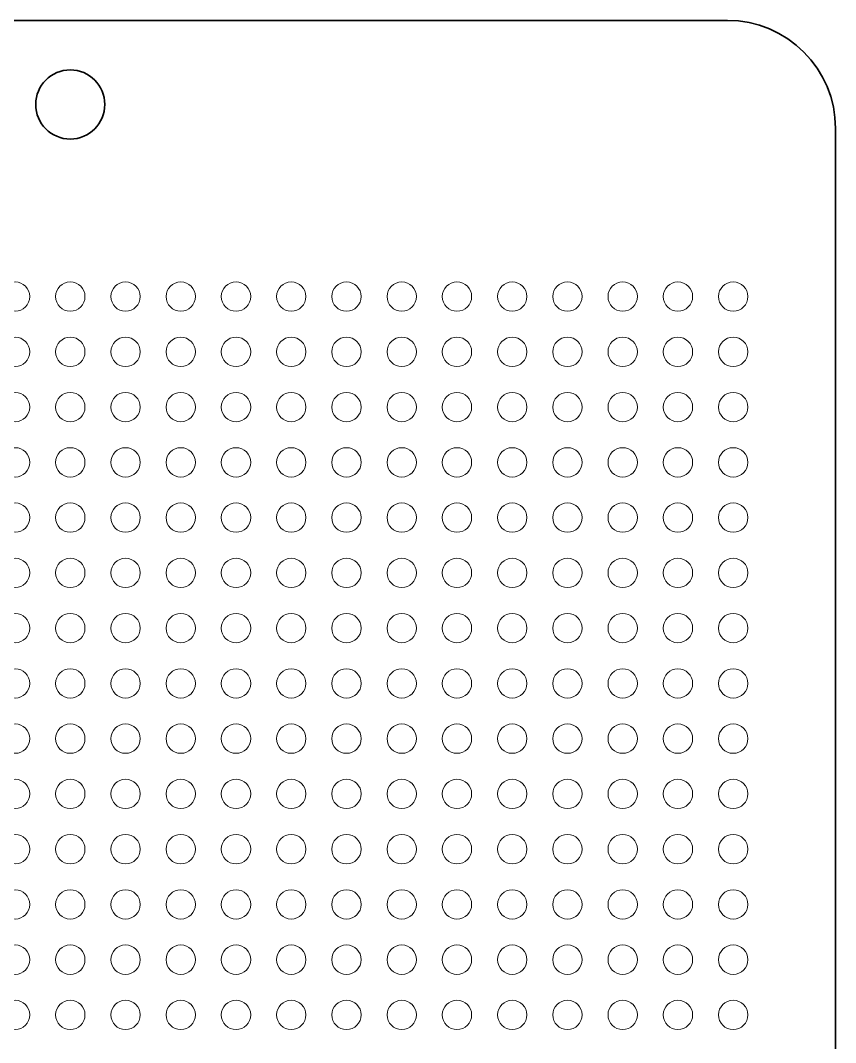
# Model space of a CAD drawing. Header units: inches. Extents: x 29.5 to 89.5, y -105 to -22.8.
# Drawn here: x 57.52 to 89.47, y -62.87 to -22.81 of the extents above; entities that cross this region are included whole.
import ezdxf

# ---------------------------------------------------------------- set-up
doc = ezdxf.new("R2010")
doc.units = ezdxf.units.IN
doc.header["$MEASUREMENT"] = 0
doc.layers.add('Layer 1', color=7, linetype='Continuous')

# ---------------------------------------------------------------- blocks, each defined once
blk = doc.blocks.new('block 3')
at = {"layer": 'Layer 1', "color": 250, "lineweight": 18, "true_color": 0x231f20}
for points in [[(57.883, -33.632), (57.883, -33.949), (57.625, -34.207), (57.308, -34.207), (56.99, -34.207), (56.732, -33.949), (56.732, -33.632), (56.732, -33.314), (56.99, -33.056), (57.308, -33.056), (57.625, -33.056), (57.883, -33.314), (57.883, -33.632)], [(60.049, -33.632), (60.049, -33.949), (59.791, -34.207), (59.473, -34.207), (59.155, -34.207), (58.898, -33.949), (58.898, -33.632), (58.898, -33.314), (59.155, -33.056), (59.473, -33.056), (59.791, -33.056), (60.049, -33.314), (60.049, -33.632)], [(62.214, -33.632), (62.214, -33.949), (61.957, -34.207), (61.639, -34.207), (61.321, -34.207), (61.063, -33.949), (61.063, -33.632), (61.063, -33.314), (61.321, -33.056), (61.639, -33.056), (61.957, -33.056), (62.214, -33.314), (62.214, -33.632)], [(64.38, -33.632), (64.38, -33.949), (64.122, -34.207), (63.804, -34.207), (63.486, -34.207), (63.229, -33.949), (63.229, -33.632), (63.229, -33.314), (63.486, -33.056), (63.804, -33.056), (64.122, -33.056), (64.38, -33.314), (64.38, -33.632)], [(66.545, -33.632), (66.545, -33.949), (66.288, -34.207), (65.97, -34.207), (65.652, -34.207), (65.394, -33.949), (65.394, -33.632), (65.394, -33.314), (65.652, -33.056), (65.97, -33.056), (66.288, -33.056), (66.545, -33.314), (66.545, -33.632)], [(68.711, -33.632), (68.711, -33.949), (68.453, -34.207), (68.135, -34.207), (67.818, -34.207), (67.56, -33.949), (67.56, -33.632), (67.56, -33.314), (67.818, -33.056), (68.135, -33.056), (68.453, -33.056), (68.711, -33.314), (68.711, -33.632)], [(70.876, -33.632), (70.876, -33.949), (70.619, -34.207), (70.301, -34.207), (69.983, -34.207), (69.725, -33.949), (69.725, -33.632), (69.725, -33.314), (69.983, -33.056), (70.301, -33.056), (70.619, -33.056), (70.876, -33.314), (70.876, -33.632)], [(73.042, -33.632), (73.042, -33.949), (72.784, -34.207), (72.466, -34.207), (72.149, -34.207), (71.891, -33.949), (71.891, -33.632), (71.891, -33.314), (72.149, -33.056), (72.466, -33.056), (72.784, -33.056), (73.042, -33.314), (73.042, -33.632)], [(75.207, -33.632), (75.207, -33.949), (74.95, -34.207), (74.632, -34.207), (74.314, -34.207), (74.057, -33.949), (74.057, -33.632), (74.057, -33.314), (74.314, -33.056), (74.632, -33.056), (74.95, -33.056), (75.207, -33.314), (75.207, -33.632)], [(77.373, -33.632), (77.373, -33.949), (77.115, -34.207), (76.798, -34.207), (76.48, -34.207), (76.222, -33.949), (76.222, -33.632), (76.222, -33.314), (76.48, -33.056), (76.798, -33.056), (77.115, -33.056), (77.373, -33.314), (77.373, -33.632)], [(79.539, -33.632), (79.539, -33.949), (79.281, -34.207), (78.963, -34.207), (78.645, -34.207), (78.388, -33.949), (78.388, -33.632), (78.388, -33.314), (78.645, -33.056), (78.963, -33.056), (79.281, -33.056), (79.539, -33.314), (79.539, -33.632)], [(81.704, -33.632), (81.704, -33.949), (81.446, -34.207), (81.129, -34.207), (80.811, -34.207), (80.553, -33.949), (80.553, -33.632), (80.553, -33.314), (80.811, -33.056), (81.129, -33.056), (81.446, -33.056), (81.704, -33.314), (81.704, -33.632)], [(83.87, -33.632), (83.87, -33.949), (83.612, -34.207), (83.294, -34.207), (82.976, -34.207), (82.719, -33.949), (82.719, -33.632), (82.719, -33.314), (82.976, -33.056), (83.294, -33.056), (83.612, -33.056), (83.87, -33.314), (83.87, -33.632)], [(86.035, -33.632), (86.035, -33.949), (85.778, -34.207), (85.46, -34.207), (85.142, -34.207), (84.884, -33.949), (84.884, -33.632), (84.884, -33.314), (85.142, -33.056), (85.46, -33.056), (85.778, -33.056), (86.035, -33.314), (86.035, -33.632)]]:
    blk.add_open_spline(points, degree=3, knots=[0, 0, 0, 0, 1, 1, 1, 2, 2, 2, 3, 3, 3, 4, 4, 4, 4], dxfattribs=at)
blk = doc.blocks.new('block 4')
at = {"layer": 'Layer 1', "color": 250, "lineweight": 18, "true_color": 0x231f20}
for points in [[(57.883, -35.797), (57.883, -36.115), (57.625, -36.373), (57.308, -36.373), (56.99, -36.373), (56.732, -36.115), (56.732, -35.797), (56.732, -35.479), (56.99, -35.222), (57.308, -35.222), (57.625, -35.222), (57.883, -35.479), (57.883, -35.797)], [(60.049, -35.797), (60.049, -36.115), (59.791, -36.373), (59.473, -36.373), (59.155, -36.373), (58.898, -36.115), (58.898, -35.797), (58.898, -35.479), (59.155, -35.222), (59.473, -35.222), (59.791, -35.222), (60.049, -35.479), (60.049, -35.797)], [(62.214, -35.797), (62.214, -36.115), (61.957, -36.373), (61.639, -36.373), (61.321, -36.373), (61.063, -36.115), (61.063, -35.797), (61.063, -35.479), (61.321, -35.222), (61.639, -35.222), (61.957, -35.222), (62.214, -35.479), (62.214, -35.797)], [(64.38, -35.797), (64.38, -36.115), (64.122, -36.373), (63.804, -36.373), (63.486, -36.373), (63.229, -36.115), (63.229, -35.797), (63.229, -35.479), (63.486, -35.222), (63.804, -35.222), (64.122, -35.222), (64.38, -35.479), (64.38, -35.797)], [(66.545, -35.797), (66.545, -36.115), (66.288, -36.373), (65.97, -36.373), (65.652, -36.373), (65.394, -36.115), (65.394, -35.797), (65.394, -35.479), (65.652, -35.222), (65.97, -35.222), (66.288, -35.222), (66.545, -35.479), (66.545, -35.797)], [(68.711, -35.797), (68.711, -36.115), (68.453, -36.373), (68.135, -36.373), (67.818, -36.373), (67.56, -36.115), (67.56, -35.797), (67.56, -35.479), (67.818, -35.222), (68.135, -35.222), (68.453, -35.222), (68.711, -35.479), (68.711, -35.797)], [(70.876, -35.797), (70.876, -36.115), (70.619, -36.373), (70.301, -36.373), (69.983, -36.373), (69.725, -36.115), (69.725, -35.797), (69.725, -35.479), (69.983, -35.222), (70.301, -35.222), (70.619, -35.222), (70.876, -35.479), (70.876, -35.797)], [(73.042, -35.797), (73.042, -36.115), (72.784, -36.373), (72.466, -36.373), (72.149, -36.373), (71.891, -36.115), (71.891, -35.797), (71.891, -35.479), (72.149, -35.222), (72.466, -35.222), (72.784, -35.222), (73.042, -35.479), (73.042, -35.797)], [(75.207, -35.797), (75.207, -36.115), (74.95, -36.373), (74.632, -36.373), (74.314, -36.373), (74.057, -36.115), (74.057, -35.797), (74.057, -35.479), (74.314, -35.222), (74.632, -35.222), (74.95, -35.222), (75.207, -35.479), (75.207, -35.797)], [(77.373, -35.797), (77.373, -36.115), (77.115, -36.373), (76.798, -36.373), (76.48, -36.373), (76.222, -36.115), (76.222, -35.797), (76.222, -35.479), (76.48, -35.222), (76.798, -35.222), (77.115, -35.222), (77.373, -35.479), (77.373, -35.797)], [(79.539, -35.797), (79.539, -36.115), (79.281, -36.373), (78.963, -36.373), (78.645, -36.373), (78.388, -36.115), (78.388, -35.797), (78.388, -35.479), (78.645, -35.222), (78.963, -35.222), (79.281, -35.222), (79.539, -35.479), (79.539, -35.797)], [(81.704, -35.797), (81.704, -36.115), (81.446, -36.373), (81.129, -36.373), (80.811, -36.373), (80.553, -36.115), (80.553, -35.797), (80.553, -35.479), (80.811, -35.222), (81.129, -35.222), (81.446, -35.222), (81.704, -35.479), (81.704, -35.797)], [(83.87, -35.797), (83.87, -36.115), (83.612, -36.373), (83.294, -36.373), (82.976, -36.373), (82.719, -36.115), (82.719, -35.797), (82.719, -35.479), (82.976, -35.222), (83.294, -35.222), (83.612, -35.222), (83.87, -35.479), (83.87, -35.797)], [(86.035, -35.797), (86.035, -36.115), (85.778, -36.373), (85.46, -36.373), (85.142, -36.373), (84.884, -36.115), (84.884, -35.797), (84.884, -35.479), (85.142, -35.222), (85.46, -35.222), (85.778, -35.222), (86.035, -35.479), (86.035, -35.797)]]:
    blk.add_open_spline(points, degree=3, knots=[0, 0, 0, 0, 1, 1, 1, 2, 2, 2, 3, 3, 3, 4, 4, 4, 4], dxfattribs=at)
blk = doc.blocks.new('block 5')
at = {"layer": 'Layer 1', "color": 250, "lineweight": 18, "true_color": 0x231f20}
for points in [[(57.883, -37.963), (57.883, -38.28), (57.625, -38.538), (57.308, -38.538), (56.99, -38.538), (56.732, -38.28), (56.732, -37.963), (56.732, -37.645), (56.99, -37.387), (57.308, -37.387), (57.625, -37.387), (57.883, -37.645), (57.883, -37.963)], [(60.049, -37.963), (60.049, -38.28), (59.791, -38.538), (59.473, -38.538), (59.155, -38.538), (58.898, -38.28), (58.898, -37.963), (58.898, -37.645), (59.155, -37.387), (59.473, -37.387), (59.791, -37.387), (60.049, -37.645), (60.049, -37.963)], [(62.214, -37.963), (62.214, -38.28), (61.957, -38.538), (61.639, -38.538), (61.321, -38.538), (61.063, -38.28), (61.063, -37.963), (61.063, -37.645), (61.321, -37.387), (61.639, -37.387), (61.957, -37.387), (62.214, -37.645), (62.214, -37.963)], [(64.38, -37.963), (64.38, -38.28), (64.122, -38.538), (63.804, -38.538), (63.486, -38.538), (63.229, -38.28), (63.229, -37.963), (63.229, -37.645), (63.486, -37.387), (63.804, -37.387), (64.122, -37.387), (64.38, -37.645), (64.38, -37.963)], [(66.545, -37.963), (66.545, -38.28), (66.288, -38.538), (65.97, -38.538), (65.652, -38.538), (65.394, -38.28), (65.394, -37.963), (65.394, -37.645), (65.652, -37.387), (65.97, -37.387), (66.288, -37.387), (66.545, -37.645), (66.545, -37.963)], [(68.711, -37.963), (68.711, -38.28), (68.453, -38.538), (68.135, -38.538), (67.818, -38.538), (67.56, -38.28), (67.56, -37.963), (67.56, -37.645), (67.818, -37.387), (68.135, -37.387), (68.453, -37.387), (68.711, -37.645), (68.711, -37.963)], [(70.876, -37.963), (70.876, -38.28), (70.619, -38.538), (70.301, -38.538), (69.983, -38.538), (69.725, -38.28), (69.725, -37.963), (69.725, -37.645), (69.983, -37.387), (70.301, -37.387), (70.619, -37.387), (70.876, -37.645), (70.876, -37.963)], [(73.042, -37.963), (73.042, -38.28), (72.784, -38.538), (72.466, -38.538), (72.149, -38.538), (71.891, -38.28), (71.891, -37.963), (71.891, -37.645), (72.149, -37.387), (72.466, -37.387), (72.784, -37.387), (73.042, -37.645), (73.042, -37.963)], [(75.207, -37.963), (75.207, -38.28), (74.95, -38.538), (74.632, -38.538), (74.314, -38.538), (74.057, -38.28), (74.057, -37.963), (74.057, -37.645), (74.314, -37.387), (74.632, -37.387), (74.95, -37.387), (75.207, -37.645), (75.207, -37.963)], [(77.373, -37.963), (77.373, -38.28), (77.115, -38.538), (76.798, -38.538), (76.48, -38.538), (76.222, -38.28), (76.222, -37.963), (76.222, -37.645), (76.48, -37.387), (76.798, -37.387), (77.115, -37.387), (77.373, -37.645), (77.373, -37.963)], [(79.539, -37.963), (79.539, -38.28), (79.281, -38.538), (78.963, -38.538), (78.645, -38.538), (78.388, -38.28), (78.388, -37.963), (78.388, -37.645), (78.645, -37.387), (78.963, -37.387), (79.281, -37.387), (79.539, -37.645), (79.539, -37.963)], [(81.704, -37.963), (81.704, -38.28), (81.446, -38.538), (81.129, -38.538), (80.811, -38.538), (80.553, -38.28), (80.553, -37.963), (80.553, -37.645), (80.811, -37.387), (81.129, -37.387), (81.446, -37.387), (81.704, -37.645), (81.704, -37.963)], [(83.87, -37.963), (83.87, -38.28), (83.612, -38.538), (83.294, -38.538), (82.976, -38.538), (82.719, -38.28), (82.719, -37.963), (82.719, -37.645), (82.976, -37.387), (83.294, -37.387), (83.612, -37.387), (83.87, -37.645), (83.87, -37.963)], [(86.035, -37.963), (86.035, -38.28), (85.778, -38.538), (85.46, -38.538), (85.142, -38.538), (84.884, -38.28), (84.884, -37.963), (84.884, -37.645), (85.142, -37.387), (85.46, -37.387), (85.778, -37.387), (86.035, -37.645), (86.035, -37.963)]]:
    blk.add_open_spline(points, degree=3, knots=[0, 0, 0, 0, 1, 1, 1, 2, 2, 2, 3, 3, 3, 4, 4, 4, 4], dxfattribs=at)
blk = doc.blocks.new('block 6')
at = {"layer": 'Layer 1', "color": 250, "lineweight": 18, "true_color": 0x231f20}
for points in [[(57.883, -40.128), (57.883, -40.446), (57.625, -40.704), (57.308, -40.704), (56.99, -40.704), (56.732, -40.446), (56.732, -40.128), (56.732, -39.81), (56.99, -39.553), (57.308, -39.553), (57.625, -39.553), (57.883, -39.81), (57.883, -40.128)], [(60.049, -40.128), (60.049, -40.446), (59.791, -40.704), (59.473, -40.704), (59.155, -40.704), (58.898, -40.446), (58.898, -40.128), (58.898, -39.81), (59.155, -39.553), (59.473, -39.553), (59.791, -39.553), (60.049, -39.81), (60.049, -40.128)], [(62.214, -40.128), (62.214, -40.446), (61.957, -40.704), (61.639, -40.704), (61.321, -40.704), (61.063, -40.446), (61.063, -40.128), (61.063, -39.81), (61.321, -39.553), (61.639, -39.553), (61.957, -39.553), (62.214, -39.81), (62.214, -40.128)], [(64.38, -40.128), (64.38, -40.446), (64.122, -40.704), (63.804, -40.704), (63.486, -40.704), (63.229, -40.446), (63.229, -40.128), (63.229, -39.81), (63.486, -39.553), (63.804, -39.553), (64.122, -39.553), (64.38, -39.81), (64.38, -40.128)], [(66.545, -40.128), (66.545, -40.446), (66.288, -40.704), (65.97, -40.704), (65.652, -40.704), (65.394, -40.446), (65.394, -40.128), (65.394, -39.81), (65.652, -39.553), (65.97, -39.553), (66.288, -39.553), (66.545, -39.81), (66.545, -40.128)], [(68.711, -40.128), (68.711, -40.446), (68.453, -40.704), (68.135, -40.704), (67.818, -40.704), (67.56, -40.446), (67.56, -40.128), (67.56, -39.81), (67.818, -39.553), (68.135, -39.553), (68.453, -39.553), (68.711, -39.81), (68.711, -40.128)], [(70.876, -40.128), (70.876, -40.446), (70.619, -40.704), (70.301, -40.704), (69.983, -40.704), (69.725, -40.446), (69.725, -40.128), (69.725, -39.81), (69.983, -39.553), (70.301, -39.553), (70.619, -39.553), (70.876, -39.81), (70.876, -40.128)], [(73.042, -40.128), (73.042, -40.446), (72.784, -40.704), (72.466, -40.704), (72.149, -40.704), (71.891, -40.446), (71.891, -40.128), (71.891, -39.81), (72.149, -39.553), (72.466, -39.553), (72.784, -39.553), (73.042, -39.81), (73.042, -40.128)], [(75.207, -40.128), (75.207, -40.446), (74.95, -40.704), (74.632, -40.704), (74.314, -40.704), (74.057, -40.446), (74.057, -40.128), (74.057, -39.81), (74.314, -39.553), (74.632, -39.553), (74.95, -39.553), (75.207, -39.81), (75.207, -40.128)], [(77.373, -40.128), (77.373, -40.446), (77.115, -40.704), (76.798, -40.704), (76.48, -40.704), (76.222, -40.446), (76.222, -40.128), (76.222, -39.81), (76.48, -39.553), (76.798, -39.553), (77.115, -39.553), (77.373, -39.81), (77.373, -40.128)], [(79.539, -40.128), (79.539, -40.446), (79.281, -40.704), (78.963, -40.704), (78.645, -40.704), (78.388, -40.446), (78.388, -40.128), (78.388, -39.81), (78.645, -39.553), (78.963, -39.553), (79.281, -39.553), (79.539, -39.81), (79.539, -40.128)], [(81.704, -40.128), (81.704, -40.446), (81.446, -40.704), (81.129, -40.704), (80.811, -40.704), (80.553, -40.446), (80.553, -40.128), (80.553, -39.81), (80.811, -39.553), (81.129, -39.553), (81.446, -39.553), (81.704, -39.81), (81.704, -40.128)], [(83.87, -40.128), (83.87, -40.446), (83.612, -40.704), (83.294, -40.704), (82.976, -40.704), (82.719, -40.446), (82.719, -40.128), (82.719, -39.81), (82.976, -39.553), (83.294, -39.553), (83.612, -39.553), (83.87, -39.81), (83.87, -40.128)], [(86.035, -40.128), (86.035, -40.446), (85.778, -40.704), (85.46, -40.704), (85.142, -40.704), (84.884, -40.446), (84.884, -40.128), (84.884, -39.81), (85.142, -39.553), (85.46, -39.553), (85.778, -39.553), (86.035, -39.81), (86.035, -40.128)]]:
    blk.add_open_spline(points, degree=3, knots=[0, 0, 0, 0, 1, 1, 1, 2, 2, 2, 3, 3, 3, 4, 4, 4, 4], dxfattribs=at)
blk = doc.blocks.new('block 7')
at = {"layer": 'Layer 1', "color": 250, "lineweight": 18, "true_color": 0x231f20}
for points in [[(57.883, -44.459), (57.883, -44.777), (57.625, -45.035), (57.308, -45.035), (56.99, -45.035), (56.732, -44.777), (56.732, -44.459), (56.732, -44.141), (56.99, -43.884), (57.308, -43.884), (57.625, -43.884), (57.883, -44.141), (57.883, -44.459)], [(60.049, -44.459), (60.049, -44.777), (59.791, -45.035), (59.473, -45.035), (59.155, -45.035), (58.898, -44.777), (58.898, -44.459), (58.898, -44.141), (59.155, -43.884), (59.473, -43.884), (59.791, -43.884), (60.049, -44.141), (60.049, -44.459)], [(62.214, -44.459), (62.214, -44.777), (61.957, -45.035), (61.639, -45.035), (61.321, -45.035), (61.063, -44.777), (61.063, -44.459), (61.063, -44.141), (61.321, -43.884), (61.639, -43.884), (61.957, -43.884), (62.214, -44.141), (62.214, -44.459)], [(64.38, -44.459), (64.38, -44.777), (64.122, -45.035), (63.804, -45.035), (63.486, -45.035), (63.229, -44.777), (63.229, -44.459), (63.229, -44.141), (63.486, -43.884), (63.804, -43.884), (64.122, -43.884), (64.38, -44.141), (64.38, -44.459)], [(66.545, -44.459), (66.545, -44.777), (66.288, -45.035), (65.97, -45.035), (65.652, -45.035), (65.394, -44.777), (65.394, -44.459), (65.394, -44.141), (65.652, -43.884), (65.97, -43.884), (66.288, -43.884), (66.545, -44.141), (66.545, -44.459)], [(68.711, -44.459), (68.711, -44.777), (68.453, -45.035), (68.135, -45.035), (67.818, -45.035), (67.56, -44.777), (67.56, -44.459), (67.56, -44.141), (67.818, -43.884), (68.135, -43.884), (68.453, -43.884), (68.711, -44.141), (68.711, -44.459)], [(70.876, -44.459), (70.876, -44.777), (70.619, -45.035), (70.301, -45.035), (69.983, -45.035), (69.725, -44.777), (69.725, -44.459), (69.725, -44.141), (69.983, -43.884), (70.301, -43.884), (70.619, -43.884), (70.876, -44.141), (70.876, -44.459)], [(73.042, -44.459), (73.042, -44.777), (72.784, -45.035), (72.466, -45.035), (72.149, -45.035), (71.891, -44.777), (71.891, -44.459), (71.891, -44.141), (72.149, -43.884), (72.466, -43.884), (72.784, -43.884), (73.042, -44.141), (73.042, -44.459)], [(75.207, -44.459), (75.207, -44.777), (74.95, -45.035), (74.632, -45.035), (74.314, -45.035), (74.057, -44.777), (74.057, -44.459), (74.057, -44.141), (74.314, -43.884), (74.632, -43.884), (74.95, -43.884), (75.207, -44.141), (75.207, -44.459)], [(77.373, -44.459), (77.373, -44.777), (77.115, -45.035), (76.798, -45.035), (76.48, -45.035), (76.222, -44.777), (76.222, -44.459), (76.222, -44.141), (76.48, -43.884), (76.798, -43.884), (77.115, -43.884), (77.373, -44.141), (77.373, -44.459)], [(79.539, -44.459), (79.539, -44.777), (79.281, -45.035), (78.963, -45.035), (78.645, -45.035), (78.388, -44.777), (78.388, -44.459), (78.388, -44.141), (78.645, -43.884), (78.963, -43.884), (79.281, -43.884), (79.539, -44.141), (79.539, -44.459)], [(81.704, -44.459), (81.704, -44.777), (81.446, -45.035), (81.129, -45.035), (80.811, -45.035), (80.553, -44.777), (80.553, -44.459), (80.553, -44.141), (80.811, -43.884), (81.129, -43.884), (81.446, -43.884), (81.704, -44.141), (81.704, -44.459)], [(83.87, -44.459), (83.87, -44.777), (83.612, -45.035), (83.294, -45.035), (82.976, -45.035), (82.719, -44.777), (82.719, -44.459), (82.719, -44.141), (82.976, -43.884), (83.294, -43.884), (83.612, -43.884), (83.87, -44.141), (83.87, -44.459)], [(86.035, -44.459), (86.035, -44.777), (85.778, -45.035), (85.46, -45.035), (85.142, -45.035), (84.884, -44.777), (84.884, -44.459), (84.884, -44.141), (85.142, -43.884), (85.46, -43.884), (85.778, -43.884), (86.035, -44.141), (86.035, -44.459)]]:
    blk.add_open_spline(points, degree=3, knots=[0, 0, 0, 0, 1, 1, 1, 2, 2, 2, 3, 3, 3, 4, 4, 4, 4], dxfattribs=at)
blk = doc.blocks.new('block 8')
at = {"layer": 'Layer 1', "color": 250, "lineweight": 18, "true_color": 0x231f20}
for points in [[(57.883, -46.625), (57.883, -46.943), (57.625, -47.2), (57.308, -47.2), (56.99, -47.2), (56.732, -46.943), (56.732, -46.625), (56.732, -46.307), (56.99, -46.049), (57.308, -46.049), (57.625, -46.049), (57.883, -46.307), (57.883, -46.625)], [(60.049, -46.625), (60.049, -46.943), (59.791, -47.2), (59.473, -47.2), (59.155, -47.2), (58.898, -46.943), (58.898, -46.625), (58.898, -46.307), (59.155, -46.049), (59.473, -46.049), (59.791, -46.049), (60.049, -46.307), (60.049, -46.625)], [(62.214, -46.625), (62.214, -46.943), (61.957, -47.2), (61.639, -47.2), (61.321, -47.2), (61.063, -46.943), (61.063, -46.625), (61.063, -46.307), (61.321, -46.049), (61.639, -46.049), (61.957, -46.049), (62.214, -46.307), (62.214, -46.625)], [(64.38, -46.625), (64.38, -46.943), (64.122, -47.2), (63.804, -47.2), (63.486, -47.2), (63.229, -46.943), (63.229, -46.625), (63.229, -46.307), (63.486, -46.049), (63.804, -46.049), (64.122, -46.049), (64.38, -46.307), (64.38, -46.625)], [(66.545, -46.625), (66.545, -46.943), (66.288, -47.2), (65.97, -47.2), (65.652, -47.2), (65.394, -46.943), (65.394, -46.625), (65.394, -46.307), (65.652, -46.049), (65.97, -46.049), (66.288, -46.049), (66.545, -46.307), (66.545, -46.625)], [(68.711, -46.625), (68.711, -46.943), (68.453, -47.2), (68.135, -47.2), (67.818, -47.2), (67.56, -46.943), (67.56, -46.625), (67.56, -46.307), (67.818, -46.049), (68.135, -46.049), (68.453, -46.049), (68.711, -46.307), (68.711, -46.625)], [(70.876, -46.625), (70.876, -46.943), (70.619, -47.2), (70.301, -47.2), (69.983, -47.2), (69.725, -46.943), (69.725, -46.625), (69.725, -46.307), (69.983, -46.049), (70.301, -46.049), (70.619, -46.049), (70.876, -46.307), (70.876, -46.625)], [(73.042, -46.625), (73.042, -46.943), (72.784, -47.2), (72.466, -47.2), (72.149, -47.2), (71.891, -46.943), (71.891, -46.625), (71.891, -46.307), (72.149, -46.049), (72.466, -46.049), (72.784, -46.049), (73.042, -46.307), (73.042, -46.625)], [(75.207, -46.625), (75.207, -46.943), (74.95, -47.2), (74.632, -47.2), (74.314, -47.2), (74.057, -46.943), (74.057, -46.625), (74.057, -46.307), (74.314, -46.049), (74.632, -46.049), (74.95, -46.049), (75.207, -46.307), (75.207, -46.625)], [(77.373, -46.625), (77.373, -46.943), (77.115, -47.2), (76.798, -47.2), (76.48, -47.2), (76.222, -46.943), (76.222, -46.625), (76.222, -46.307), (76.48, -46.049), (76.798, -46.049), (77.115, -46.049), (77.373, -46.307), (77.373, -46.625)], [(79.539, -46.625), (79.539, -46.943), (79.281, -47.2), (78.963, -47.2), (78.645, -47.2), (78.388, -46.943), (78.388, -46.625), (78.388, -46.307), (78.645, -46.049), (78.963, -46.049), (79.281, -46.049), (79.539, -46.307), (79.539, -46.625)], [(81.704, -46.625), (81.704, -46.943), (81.446, -47.2), (81.129, -47.2), (80.811, -47.2), (80.553, -46.943), (80.553, -46.625), (80.553, -46.307), (80.811, -46.049), (81.129, -46.049), (81.446, -46.049), (81.704, -46.307), (81.704, -46.625)], [(83.87, -46.625), (83.87, -46.943), (83.612, -47.2), (83.294, -47.2), (82.976, -47.2), (82.719, -46.943), (82.719, -46.625), (82.719, -46.307), (82.976, -46.049), (83.294, -46.049), (83.612, -46.049), (83.87, -46.307), (83.87, -46.625)], [(86.035, -46.625), (86.035, -46.943), (85.778, -47.2), (85.46, -47.2), (85.142, -47.2), (84.884, -46.943), (84.884, -46.625), (84.884, -46.307), (85.142, -46.049), (85.46, -46.049), (85.778, -46.049), (86.035, -46.307), (86.035, -46.625)]]:
    blk.add_open_spline(points, degree=3, knots=[0, 0, 0, 0, 1, 1, 1, 2, 2, 2, 3, 3, 3, 4, 4, 4, 4], dxfattribs=at)
blk = doc.blocks.new('block 9')
at = {"layer": 'Layer 1', "color": 250, "lineweight": 18, "true_color": 0x231f20}
for points in [[(57.883, -48.79), (57.883, -49.108), (57.625, -49.366), (57.308, -49.366), (56.99, -49.366), (56.732, -49.108), (56.732, -48.79), (56.732, -48.473), (56.99, -48.215), (57.308, -48.215), (57.625, -48.215), (57.883, -48.473), (57.883, -48.79)], [(60.049, -48.79), (60.049, -49.108), (59.791, -49.366), (59.473, -49.366), (59.155, -49.366), (58.898, -49.108), (58.898, -48.79), (58.898, -48.473), (59.155, -48.215), (59.473, -48.215), (59.791, -48.215), (60.049, -48.473), (60.049, -48.79)], [(62.214, -48.79), (62.214, -49.108), (61.957, -49.366), (61.639, -49.366), (61.321, -49.366), (61.063, -49.108), (61.063, -48.79), (61.063, -48.473), (61.321, -48.215), (61.639, -48.215), (61.957, -48.215), (62.214, -48.473), (62.214, -48.79)], [(64.38, -48.79), (64.38, -49.108), (64.122, -49.366), (63.804, -49.366), (63.486, -49.366), (63.229, -49.108), (63.229, -48.79), (63.229, -48.473), (63.486, -48.215), (63.804, -48.215), (64.122, -48.215), (64.38, -48.473), (64.38, -48.79)], [(66.545, -48.79), (66.545, -49.108), (66.288, -49.366), (65.97, -49.366), (65.652, -49.366), (65.394, -49.108), (65.394, -48.79), (65.394, -48.473), (65.652, -48.215), (65.97, -48.215), (66.288, -48.215), (66.545, -48.473), (66.545, -48.79)], [(68.711, -48.79), (68.711, -49.108), (68.453, -49.366), (68.135, -49.366), (67.818, -49.366), (67.56, -49.108), (67.56, -48.79), (67.56, -48.473), (67.818, -48.215), (68.135, -48.215), (68.453, -48.215), (68.711, -48.473), (68.711, -48.79)], [(70.876, -48.79), (70.876, -49.108), (70.619, -49.366), (70.301, -49.366), (69.983, -49.366), (69.725, -49.108), (69.725, -48.79), (69.725, -48.473), (69.983, -48.215), (70.301, -48.215), (70.619, -48.215), (70.876, -48.473), (70.876, -48.79)], [(73.042, -48.79), (73.042, -49.108), (72.784, -49.366), (72.466, -49.366), (72.149, -49.366), (71.891, -49.108), (71.891, -48.79), (71.891, -48.473), (72.149, -48.215), (72.466, -48.215), (72.784, -48.215), (73.042, -48.473), (73.042, -48.79)], [(75.207, -48.79), (75.207, -49.108), (74.95, -49.366), (74.632, -49.366), (74.314, -49.366), (74.057, -49.108), (74.057, -48.79), (74.057, -48.473), (74.314, -48.215), (74.632, -48.215), (74.95, -48.215), (75.207, -48.473), (75.207, -48.79)], [(77.373, -48.79), (77.373, -49.108), (77.115, -49.366), (76.798, -49.366), (76.48, -49.366), (76.222, -49.108), (76.222, -48.79), (76.222, -48.473), (76.48, -48.215), (76.798, -48.215), (77.115, -48.215), (77.373, -48.473), (77.373, -48.79)], [(79.539, -48.79), (79.539, -49.108), (79.281, -49.366), (78.963, -49.366), (78.645, -49.366), (78.388, -49.108), (78.388, -48.79), (78.388, -48.473), (78.645, -48.215), (78.963, -48.215), (79.281, -48.215), (79.539, -48.473), (79.539, -48.79)], [(81.704, -48.79), (81.704, -49.108), (81.446, -49.366), (81.129, -49.366), (80.811, -49.366), (80.553, -49.108), (80.553, -48.79), (80.553, -48.473), (80.811, -48.215), (81.129, -48.215), (81.446, -48.215), (81.704, -48.473), (81.704, -48.79)], [(83.87, -48.79), (83.87, -49.108), (83.612, -49.366), (83.294, -49.366), (82.976, -49.366), (82.719, -49.108), (82.719, -48.79), (82.719, -48.473), (82.976, -48.215), (83.294, -48.215), (83.612, -48.215), (83.87, -48.473), (83.87, -48.79)], [(86.035, -48.79), (86.035, -49.108), (85.778, -49.366), (85.46, -49.366), (85.142, -49.366), (84.884, -49.108), (84.884, -48.79), (84.884, -48.473), (85.142, -48.215), (85.46, -48.215), (85.778, -48.215), (86.035, -48.473), (86.035, -48.79)]]:
    blk.add_open_spline(points, degree=3, knots=[0, 0, 0, 0, 1, 1, 1, 2, 2, 2, 3, 3, 3, 4, 4, 4, 4], dxfattribs=at)
blk = doc.blocks.new('block 10')
at = {"layer": 'Layer 1', "color": 250, "lineweight": 18, "true_color": 0x231f20}
for points in [[(57.883, -50.956), (57.883, -51.274), (57.625, -51.531), (57.308, -51.531), (56.99, -51.531), (56.732, -51.274), (56.732, -50.956), (56.732, -50.638), (56.99, -50.38), (57.308, -50.38), (57.625, -50.38), (57.883, -50.638), (57.883, -50.956)], [(60.049, -50.956), (60.049, -51.274), (59.791, -51.531), (59.473, -51.531), (59.155, -51.531), (58.898, -51.274), (58.898, -50.956), (58.898, -50.638), (59.155, -50.38), (59.473, -50.38), (59.791, -50.38), (60.049, -50.638), (60.049, -50.956)], [(62.214, -50.956), (62.214, -51.274), (61.957, -51.531), (61.639, -51.531), (61.321, -51.531), (61.063, -51.274), (61.063, -50.956), (61.063, -50.638), (61.321, -50.38), (61.639, -50.38), (61.957, -50.38), (62.214, -50.638), (62.214, -50.956)], [(64.38, -50.956), (64.38, -51.274), (64.122, -51.531), (63.804, -51.531), (63.486, -51.531), (63.229, -51.274), (63.229, -50.956), (63.229, -50.638), (63.486, -50.38), (63.804, -50.38), (64.122, -50.38), (64.38, -50.638), (64.38, -50.956)], [(66.545, -50.956), (66.545, -51.274), (66.288, -51.531), (65.97, -51.531), (65.652, -51.531), (65.394, -51.274), (65.394, -50.956), (65.394, -50.638), (65.652, -50.38), (65.97, -50.38), (66.288, -50.38), (66.545, -50.638), (66.545, -50.956)], [(68.711, -50.956), (68.711, -51.274), (68.453, -51.531), (68.135, -51.531), (67.818, -51.531), (67.56, -51.274), (67.56, -50.956), (67.56, -50.638), (67.818, -50.38), (68.135, -50.38), (68.453, -50.38), (68.711, -50.638), (68.711, -50.956)], [(70.876, -50.956), (70.876, -51.274), (70.619, -51.531), (70.301, -51.531), (69.983, -51.531), (69.725, -51.274), (69.725, -50.956), (69.725, -50.638), (69.983, -50.38), (70.301, -50.38), (70.619, -50.38), (70.876, -50.638), (70.876, -50.956)], [(73.042, -50.956), (73.042, -51.274), (72.784, -51.531), (72.466, -51.531), (72.149, -51.531), (71.891, -51.274), (71.891, -50.956), (71.891, -50.638), (72.149, -50.38), (72.466, -50.38), (72.784, -50.38), (73.042, -50.638), (73.042, -50.956)], [(75.207, -50.956), (75.207, -51.274), (74.95, -51.531), (74.632, -51.531), (74.314, -51.531), (74.057, -51.274), (74.057, -50.956), (74.057, -50.638), (74.314, -50.38), (74.632, -50.38), (74.95, -50.38), (75.207, -50.638), (75.207, -50.956)], [(77.373, -50.956), (77.373, -51.274), (77.115, -51.531), (76.798, -51.531), (76.48, -51.531), (76.222, -51.274), (76.222, -50.956), (76.222, -50.638), (76.48, -50.38), (76.798, -50.38), (77.115, -50.38), (77.373, -50.638), (77.373, -50.956)], [(79.539, -50.956), (79.539, -51.274), (79.281, -51.531), (78.963, -51.531), (78.645, -51.531), (78.388, -51.274), (78.388, -50.956), (78.388, -50.638), (78.645, -50.38), (78.963, -50.38), (79.281, -50.38), (79.539, -50.638), (79.539, -50.956)], [(81.704, -50.956), (81.704, -51.274), (81.446, -51.531), (81.129, -51.531), (80.811, -51.531), (80.553, -51.274), (80.553, -50.956), (80.553, -50.638), (80.811, -50.38), (81.129, -50.38), (81.446, -50.38), (81.704, -50.638), (81.704, -50.956)], [(83.87, -50.956), (83.87, -51.274), (83.612, -51.531), (83.294, -51.531), (82.976, -51.531), (82.719, -51.274), (82.719, -50.956), (82.719, -50.638), (82.976, -50.38), (83.294, -50.38), (83.612, -50.38), (83.87, -50.638), (83.87, -50.956)], [(86.035, -50.956), (86.035, -51.274), (85.778, -51.531), (85.46, -51.531), (85.142, -51.531), (84.884, -51.274), (84.884, -50.956), (84.884, -50.638), (85.142, -50.38), (85.46, -50.38), (85.778, -50.38), (86.035, -50.638), (86.035, -50.956)]]:
    blk.add_open_spline(points, degree=3, knots=[0, 0, 0, 0, 1, 1, 1, 2, 2, 2, 3, 3, 3, 4, 4, 4, 4], dxfattribs=at)
blk = doc.blocks.new('block 11')
at = {"layer": 'Layer 1', "color": 250, "lineweight": 18, "true_color": 0x231f20}
for points in [[(57.883, -53.122), (57.883, -53.439), (57.625, -53.697), (57.308, -53.697), (56.99, -53.697), (56.732, -53.439), (56.732, -53.122), (56.732, -52.804), (56.99, -52.546), (57.308, -52.546), (57.625, -52.546), (57.883, -52.804), (57.883, -53.122)], [(60.049, -53.122), (60.049, -53.439), (59.791, -53.697), (59.473, -53.697), (59.155, -53.697), (58.898, -53.439), (58.898, -53.122), (58.898, -52.804), (59.155, -52.546), (59.473, -52.546), (59.791, -52.546), (60.049, -52.804), (60.049, -53.122)], [(62.214, -53.122), (62.214, -53.439), (61.957, -53.697), (61.639, -53.697), (61.321, -53.697), (61.063, -53.439), (61.063, -53.122), (61.063, -52.804), (61.321, -52.546), (61.639, -52.546), (61.957, -52.546), (62.214, -52.804), (62.214, -53.122)], [(64.38, -53.122), (64.38, -53.439), (64.122, -53.697), (63.804, -53.697), (63.486, -53.697), (63.229, -53.439), (63.229, -53.122), (63.229, -52.804), (63.486, -52.546), (63.804, -52.546), (64.122, -52.546), (64.38, -52.804), (64.38, -53.122)], [(66.545, -53.122), (66.545, -53.439), (66.288, -53.697), (65.97, -53.697), (65.652, -53.697), (65.394, -53.439), (65.394, -53.122), (65.394, -52.804), (65.652, -52.546), (65.97, -52.546), (66.288, -52.546), (66.545, -52.804), (66.545, -53.122)], [(68.711, -53.122), (68.711, -53.439), (68.453, -53.697), (68.135, -53.697), (67.818, -53.697), (67.56, -53.439), (67.56, -53.122), (67.56, -52.804), (67.818, -52.546), (68.135, -52.546), (68.453, -52.546), (68.711, -52.804), (68.711, -53.122)], [(70.876, -53.122), (70.876, -53.439), (70.619, -53.697), (70.301, -53.697), (69.983, -53.697), (69.725, -53.439), (69.725, -53.122), (69.725, -52.804), (69.983, -52.546), (70.301, -52.546), (70.619, -52.546), (70.876, -52.804), (70.876, -53.122)], [(73.042, -53.122), (73.042, -53.439), (72.784, -53.697), (72.466, -53.697), (72.149, -53.697), (71.891, -53.439), (71.891, -53.122), (71.891, -52.804), (72.149, -52.546), (72.466, -52.546), (72.784, -52.546), (73.042, -52.804), (73.042, -53.122)], [(75.207, -53.122), (75.207, -53.439), (74.95, -53.697), (74.632, -53.697), (74.314, -53.697), (74.057, -53.439), (74.057, -53.122), (74.057, -52.804), (74.314, -52.546), (74.632, -52.546), (74.95, -52.546), (75.207, -52.804), (75.207, -53.122)], [(77.373, -53.122), (77.373, -53.439), (77.115, -53.697), (76.798, -53.697), (76.48, -53.697), (76.222, -53.439), (76.222, -53.122), (76.222, -52.804), (76.48, -52.546), (76.798, -52.546), (77.115, -52.546), (77.373, -52.804), (77.373, -53.122)], [(79.539, -53.122), (79.539, -53.439), (79.281, -53.697), (78.963, -53.697), (78.645, -53.697), (78.388, -53.439), (78.388, -53.122), (78.388, -52.804), (78.645, -52.546), (78.963, -52.546), (79.281, -52.546), (79.539, -52.804), (79.539, -53.122)], [(81.704, -53.122), (81.704, -53.439), (81.446, -53.697), (81.129, -53.697), (80.811, -53.697), (80.553, -53.439), (80.553, -53.122), (80.553, -52.804), (80.811, -52.546), (81.129, -52.546), (81.446, -52.546), (81.704, -52.804), (81.704, -53.122)], [(83.87, -53.122), (83.87, -53.439), (83.612, -53.697), (83.294, -53.697), (82.976, -53.697), (82.719, -53.439), (82.719, -53.122), (82.719, -52.804), (82.976, -52.546), (83.294, -52.546), (83.612, -52.546), (83.87, -52.804), (83.87, -53.122)], [(86.035, -53.122), (86.035, -53.439), (85.778, -53.697), (85.46, -53.697), (85.142, -53.697), (84.884, -53.439), (84.884, -53.122), (84.884, -52.804), (85.142, -52.546), (85.46, -52.546), (85.778, -52.546), (86.035, -52.804), (86.035, -53.122)]]:
    blk.add_open_spline(points, degree=3, knots=[0, 0, 0, 0, 1, 1, 1, 2, 2, 2, 3, 3, 3, 4, 4, 4, 4], dxfattribs=at)
blk = doc.blocks.new('block 12')
at = {"layer": 'Layer 1', "color": 250, "lineweight": 18, "true_color": 0x231f20}
for points in [[(57.883, -55.287), (57.883, -55.605), (57.625, -55.863), (57.308, -55.863), (56.99, -55.863), (56.732, -55.605), (56.732, -55.287), (56.732, -54.969), (56.99, -54.712), (57.308, -54.712), (57.625, -54.712), (57.883, -54.969), (57.883, -55.287)], [(60.049, -55.287), (60.049, -55.605), (59.791, -55.863), (59.473, -55.863), (59.155, -55.863), (58.898, -55.605), (58.898, -55.287), (58.898, -54.969), (59.155, -54.712), (59.473, -54.712), (59.791, -54.712), (60.049, -54.969), (60.049, -55.287)], [(62.214, -55.287), (62.214, -55.605), (61.957, -55.863), (61.639, -55.863), (61.321, -55.863), (61.063, -55.605), (61.063, -55.287), (61.063, -54.969), (61.321, -54.712), (61.639, -54.712), (61.957, -54.712), (62.214, -54.969), (62.214, -55.287)], [(64.38, -55.287), (64.38, -55.605), (64.122, -55.863), (63.804, -55.863), (63.486, -55.863), (63.229, -55.605), (63.229, -55.287), (63.229, -54.969), (63.486, -54.712), (63.804, -54.712), (64.122, -54.712), (64.38, -54.969), (64.38, -55.287)], [(66.545, -55.287), (66.545, -55.605), (66.288, -55.863), (65.97, -55.863), (65.652, -55.863), (65.394, -55.605), (65.394, -55.287), (65.394, -54.969), (65.652, -54.712), (65.97, -54.712), (66.288, -54.712), (66.545, -54.969), (66.545, -55.287)], [(68.711, -55.287), (68.711, -55.605), (68.453, -55.863), (68.135, -55.863), (67.818, -55.863), (67.56, -55.605), (67.56, -55.287), (67.56, -54.969), (67.818, -54.712), (68.135, -54.712), (68.453, -54.712), (68.711, -54.969), (68.711, -55.287)], [(70.876, -55.287), (70.876, -55.605), (70.619, -55.863), (70.301, -55.863), (69.983, -55.863), (69.725, -55.605), (69.725, -55.287), (69.725, -54.969), (69.983, -54.712), (70.301, -54.712), (70.619, -54.712), (70.876, -54.969), (70.876, -55.287)], [(73.042, -55.287), (73.042, -55.605), (72.784, -55.863), (72.466, -55.863), (72.149, -55.863), (71.891, -55.605), (71.891, -55.287), (71.891, -54.969), (72.149, -54.712), (72.466, -54.712), (72.784, -54.712), (73.042, -54.969), (73.042, -55.287)], [(75.207, -55.287), (75.207, -55.605), (74.95, -55.863), (74.632, -55.863), (74.314, -55.863), (74.057, -55.605), (74.057, -55.287), (74.057, -54.969), (74.314, -54.712), (74.632, -54.712), (74.95, -54.712), (75.207, -54.969), (75.207, -55.287)], [(77.373, -55.287), (77.373, -55.605), (77.115, -55.863), (76.798, -55.863), (76.48, -55.863), (76.222, -55.605), (76.222, -55.287), (76.222, -54.969), (76.48, -54.712), (76.798, -54.712), (77.115, -54.712), (77.373, -54.969), (77.373, -55.287)], [(79.539, -55.287), (79.539, -55.605), (79.281, -55.863), (78.963, -55.863), (78.645, -55.863), (78.388, -55.605), (78.388, -55.287), (78.388, -54.969), (78.645, -54.712), (78.963, -54.712), (79.281, -54.712), (79.539, -54.969), (79.539, -55.287)], [(81.704, -55.287), (81.704, -55.605), (81.446, -55.863), (81.129, -55.863), (80.811, -55.863), (80.553, -55.605), (80.553, -55.287), (80.553, -54.969), (80.811, -54.712), (81.129, -54.712), (81.446, -54.712), (81.704, -54.969), (81.704, -55.287)], [(83.87, -55.287), (83.87, -55.605), (83.612, -55.863), (83.294, -55.863), (82.976, -55.863), (82.719, -55.605), (82.719, -55.287), (82.719, -54.969), (82.976, -54.712), (83.294, -54.712), (83.612, -54.712), (83.87, -54.969), (83.87, -55.287)], [(86.035, -55.287), (86.035, -55.605), (85.778, -55.863), (85.46, -55.863), (85.142, -55.863), (84.884, -55.605), (84.884, -55.287), (84.884, -54.969), (85.142, -54.712), (85.46, -54.712), (85.778, -54.712), (86.035, -54.969), (86.035, -55.287)]]:
    blk.add_open_spline(points, degree=3, knots=[0, 0, 0, 0, 1, 1, 1, 2, 2, 2, 3, 3, 3, 4, 4, 4, 4], dxfattribs=at)
blk = doc.blocks.new('block 13')
at = {"layer": 'Layer 1', "color": 250, "lineweight": 18, "true_color": 0x231f20}
for points in [[(57.883, -57.453), (57.883, -57.77), (57.625, -58.028), (57.308, -58.028), (56.99, -58.028), (56.732, -57.77), (56.732, -57.453), (56.732, -57.135), (56.99, -56.877), (57.308, -56.877), (57.625, -56.877), (57.883, -57.135), (57.883, -57.453)], [(60.049, -57.453), (60.049, -57.77), (59.791, -58.028), (59.473, -58.028), (59.155, -58.028), (58.898, -57.77), (58.898, -57.453), (58.898, -57.135), (59.155, -56.877), (59.473, -56.877), (59.791, -56.877), (60.049, -57.135), (60.049, -57.453)], [(62.214, -57.453), (62.214, -57.77), (61.957, -58.028), (61.639, -58.028), (61.321, -58.028), (61.063, -57.77), (61.063, -57.453), (61.063, -57.135), (61.321, -56.877), (61.639, -56.877), (61.957, -56.877), (62.214, -57.135), (62.214, -57.453)], [(64.38, -57.453), (64.38, -57.77), (64.122, -58.028), (63.804, -58.028), (63.486, -58.028), (63.229, -57.77), (63.229, -57.453), (63.229, -57.135), (63.486, -56.877), (63.804, -56.877), (64.122, -56.877), (64.38, -57.135), (64.38, -57.453)], [(66.545, -57.453), (66.545, -57.77), (66.288, -58.028), (65.97, -58.028), (65.652, -58.028), (65.394, -57.77), (65.394, -57.453), (65.394, -57.135), (65.652, -56.877), (65.97, -56.877), (66.288, -56.877), (66.545, -57.135), (66.545, -57.453)], [(68.711, -57.453), (68.711, -57.77), (68.453, -58.028), (68.135, -58.028), (67.818, -58.028), (67.56, -57.77), (67.56, -57.453), (67.56, -57.135), (67.818, -56.877), (68.135, -56.877), (68.453, -56.877), (68.711, -57.135), (68.711, -57.453)], [(70.876, -57.453), (70.876, -57.77), (70.619, -58.028), (70.301, -58.028), (69.983, -58.028), (69.725, -57.77), (69.725, -57.453), (69.725, -57.135), (69.983, -56.877), (70.301, -56.877), (70.619, -56.877), (70.876, -57.135), (70.876, -57.453)], [(73.042, -57.453), (73.042, -57.77), (72.784, -58.028), (72.466, -58.028), (72.149, -58.028), (71.891, -57.77), (71.891, -57.453), (71.891, -57.135), (72.149, -56.877), (72.466, -56.877), (72.784, -56.877), (73.042, -57.135), (73.042, -57.453)], [(75.207, -57.453), (75.207, -57.77), (74.95, -58.028), (74.632, -58.028), (74.314, -58.028), (74.057, -57.77), (74.057, -57.453), (74.057, -57.135), (74.314, -56.877), (74.632, -56.877), (74.95, -56.877), (75.207, -57.135), (75.207, -57.453)], [(77.373, -57.453), (77.373, -57.77), (77.115, -58.028), (76.798, -58.028), (76.48, -58.028), (76.222, -57.77), (76.222, -57.453), (76.222, -57.135), (76.48, -56.877), (76.798, -56.877), (77.115, -56.877), (77.373, -57.135), (77.373, -57.453)], [(79.539, -57.453), (79.539, -57.77), (79.281, -58.028), (78.963, -58.028), (78.645, -58.028), (78.388, -57.77), (78.388, -57.453), (78.388, -57.135), (78.645, -56.877), (78.963, -56.877), (79.281, -56.877), (79.539, -57.135), (79.539, -57.453)], [(81.704, -57.453), (81.704, -57.77), (81.446, -58.028), (81.129, -58.028), (80.811, -58.028), (80.553, -57.77), (80.553, -57.453), (80.553, -57.135), (80.811, -56.877), (81.129, -56.877), (81.446, -56.877), (81.704, -57.135), (81.704, -57.453)], [(83.87, -57.453), (83.87, -57.77), (83.612, -58.028), (83.294, -58.028), (82.976, -58.028), (82.719, -57.77), (82.719, -57.453), (82.719, -57.135), (82.976, -56.877), (83.294, -56.877), (83.612, -56.877), (83.87, -57.135), (83.87, -57.453)], [(86.035, -57.453), (86.035, -57.77), (85.778, -58.028), (85.46, -58.028), (85.142, -58.028), (84.884, -57.77), (84.884, -57.453), (84.884, -57.135), (85.142, -56.877), (85.46, -56.877), (85.778, -56.877), (86.035, -57.135), (86.035, -57.453)]]:
    blk.add_open_spline(points, degree=3, knots=[0, 0, 0, 0, 1, 1, 1, 2, 2, 2, 3, 3, 3, 4, 4, 4, 4], dxfattribs=at)
blk = doc.blocks.new('block 14')
at = {"layer": 'Layer 1', "color": 250, "lineweight": 18, "true_color": 0x231f20}
for points in [[(57.883, -59.618), (57.883, -59.936), (57.625, -60.194), (57.308, -60.194), (56.99, -60.194), (56.732, -59.936), (56.732, -59.618), (56.732, -59.3), (56.99, -59.043), (57.308, -59.043), (57.625, -59.043), (57.883, -59.3), (57.883, -59.618)], [(60.049, -59.618), (60.049, -59.936), (59.791, -60.194), (59.473, -60.194), (59.155, -60.194), (58.898, -59.936), (58.898, -59.618), (58.898, -59.3), (59.155, -59.043), (59.473, -59.043), (59.791, -59.043), (60.049, -59.3), (60.049, -59.618)], [(62.214, -59.618), (62.214, -59.936), (61.957, -60.194), (61.639, -60.194), (61.321, -60.194), (61.063, -59.936), (61.063, -59.618), (61.063, -59.3), (61.321, -59.043), (61.639, -59.043), (61.957, -59.043), (62.214, -59.3), (62.214, -59.618)], [(64.38, -59.618), (64.38, -59.936), (64.122, -60.194), (63.804, -60.194), (63.486, -60.194), (63.229, -59.936), (63.229, -59.618), (63.229, -59.3), (63.486, -59.043), (63.804, -59.043), (64.122, -59.043), (64.38, -59.3), (64.38, -59.618)], [(66.545, -59.618), (66.545, -59.936), (66.288, -60.194), (65.97, -60.194), (65.652, -60.194), (65.394, -59.936), (65.394, -59.618), (65.394, -59.3), (65.652, -59.043), (65.97, -59.043), (66.288, -59.043), (66.545, -59.3), (66.545, -59.618)], [(68.711, -59.618), (68.711, -59.936), (68.453, -60.194), (68.135, -60.194), (67.818, -60.194), (67.56, -59.936), (67.56, -59.618), (67.56, -59.3), (67.818, -59.043), (68.135, -59.043), (68.453, -59.043), (68.711, -59.3), (68.711, -59.618)], [(70.876, -59.618), (70.876, -59.936), (70.619, -60.194), (70.301, -60.194), (69.983, -60.194), (69.725, -59.936), (69.725, -59.618), (69.725, -59.3), (69.983, -59.043), (70.301, -59.043), (70.619, -59.043), (70.876, -59.3), (70.876, -59.618)], [(73.042, -59.618), (73.042, -59.936), (72.784, -60.194), (72.466, -60.194), (72.149, -60.194), (71.891, -59.936), (71.891, -59.618), (71.891, -59.3), (72.149, -59.043), (72.466, -59.043), (72.784, -59.043), (73.042, -59.3), (73.042, -59.618)], [(75.207, -59.618), (75.207, -59.936), (74.95, -60.194), (74.632, -60.194), (74.314, -60.194), (74.057, -59.936), (74.057, -59.618), (74.057, -59.3), (74.314, -59.043), (74.632, -59.043), (74.95, -59.043), (75.207, -59.3), (75.207, -59.618)], [(77.373, -59.618), (77.373, -59.936), (77.115, -60.194), (76.798, -60.194), (76.48, -60.194), (76.222, -59.936), (76.222, -59.618), (76.222, -59.3), (76.48, -59.043), (76.798, -59.043), (77.115, -59.043), (77.373, -59.3), (77.373, -59.618)], [(79.539, -59.618), (79.539, -59.936), (79.281, -60.194), (78.963, -60.194), (78.645, -60.194), (78.388, -59.936), (78.388, -59.618), (78.388, -59.3), (78.645, -59.043), (78.963, -59.043), (79.281, -59.043), (79.539, -59.3), (79.539, -59.618)], [(81.704, -59.618), (81.704, -59.936), (81.446, -60.194), (81.129, -60.194), (80.811, -60.194), (80.553, -59.936), (80.553, -59.618), (80.553, -59.3), (80.811, -59.043), (81.129, -59.043), (81.446, -59.043), (81.704, -59.3), (81.704, -59.618)], [(83.87, -59.618), (83.87, -59.936), (83.612, -60.194), (83.294, -60.194), (82.976, -60.194), (82.719, -59.936), (82.719, -59.618), (82.719, -59.3), (82.976, -59.043), (83.294, -59.043), (83.612, -59.043), (83.87, -59.3), (83.87, -59.618)], [(86.035, -59.618), (86.035, -59.936), (85.778, -60.194), (85.46, -60.194), (85.142, -60.194), (84.884, -59.936), (84.884, -59.618), (84.884, -59.3), (85.142, -59.043), (85.46, -59.043), (85.778, -59.043), (86.035, -59.3), (86.035, -59.618)]]:
    blk.add_open_spline(points, degree=3, knots=[0, 0, 0, 0, 1, 1, 1, 2, 2, 2, 3, 3, 3, 4, 4, 4, 4], dxfattribs=at)
blk = doc.blocks.new('block 15')
at = {"layer": 'Layer 1', "color": 250, "lineweight": 18, "true_color": 0x231f20}
for points in [[(57.883, -42.294), (57.883, -42.612), (57.625, -42.869), (57.308, -42.869), (56.99, -42.869), (56.732, -42.612), (56.732, -42.294), (56.732, -41.976), (56.99, -41.718), (57.308, -41.718), (57.625, -41.718), (57.883, -41.976), (57.883, -42.294)], [(60.049, -42.294), (60.049, -42.612), (59.791, -42.869), (59.473, -42.869), (59.155, -42.869), (58.898, -42.612), (58.898, -42.294), (58.898, -41.976), (59.155, -41.718), (59.473, -41.718), (59.791, -41.718), (60.049, -41.976), (60.049, -42.294)], [(62.214, -42.294), (62.214, -42.612), (61.957, -42.869), (61.639, -42.869), (61.321, -42.869), (61.063, -42.612), (61.063, -42.294), (61.063, -41.976), (61.321, -41.718), (61.639, -41.718), (61.957, -41.718), (62.214, -41.976), (62.214, -42.294)], [(64.38, -42.294), (64.38, -42.612), (64.122, -42.869), (63.804, -42.869), (63.486, -42.869), (63.229, -42.612), (63.229, -42.294), (63.229, -41.976), (63.486, -41.718), (63.804, -41.718), (64.122, -41.718), (64.38, -41.976), (64.38, -42.294)], [(66.545, -42.294), (66.545, -42.612), (66.288, -42.869), (65.97, -42.869), (65.652, -42.869), (65.394, -42.612), (65.394, -42.294), (65.394, -41.976), (65.652, -41.718), (65.97, -41.718), (66.288, -41.718), (66.545, -41.976), (66.545, -42.294)], [(68.711, -42.294), (68.711, -42.612), (68.453, -42.869), (68.135, -42.869), (67.818, -42.869), (67.56, -42.612), (67.56, -42.294), (67.56, -41.976), (67.818, -41.718), (68.135, -41.718), (68.453, -41.718), (68.711, -41.976), (68.711, -42.294)], [(70.876, -42.294), (70.876, -42.612), (70.619, -42.869), (70.301, -42.869), (69.983, -42.869), (69.725, -42.612), (69.725, -42.294), (69.725, -41.976), (69.983, -41.718), (70.301, -41.718), (70.619, -41.718), (70.876, -41.976), (70.876, -42.294)], [(73.042, -42.294), (73.042, -42.612), (72.784, -42.869), (72.466, -42.869), (72.149, -42.869), (71.891, -42.612), (71.891, -42.294), (71.891, -41.976), (72.149, -41.718), (72.466, -41.718), (72.784, -41.718), (73.042, -41.976), (73.042, -42.294)], [(75.207, -42.294), (75.207, -42.612), (74.95, -42.869), (74.632, -42.869), (74.314, -42.869), (74.057, -42.612), (74.057, -42.294), (74.057, -41.976), (74.314, -41.718), (74.632, -41.718), (74.95, -41.718), (75.207, -41.976), (75.207, -42.294)], [(77.373, -42.294), (77.373, -42.612), (77.115, -42.869), (76.798, -42.869), (76.48, -42.869), (76.222, -42.612), (76.222, -42.294), (76.222, -41.976), (76.48, -41.718), (76.798, -41.718), (77.115, -41.718), (77.373, -41.976), (77.373, -42.294)], [(79.539, -42.294), (79.539, -42.612), (79.281, -42.869), (78.963, -42.869), (78.645, -42.869), (78.388, -42.612), (78.388, -42.294), (78.388, -41.976), (78.645, -41.718), (78.963, -41.718), (79.281, -41.718), (79.539, -41.976), (79.539, -42.294)], [(81.704, -42.294), (81.704, -42.612), (81.446, -42.869), (81.129, -42.869), (80.811, -42.869), (80.553, -42.612), (80.553, -42.294), (80.553, -41.976), (80.811, -41.718), (81.129, -41.718), (81.446, -41.718), (81.704, -41.976), (81.704, -42.294)], [(83.87, -42.294), (83.87, -42.612), (83.612, -42.869), (83.294, -42.869), (82.976, -42.869), (82.719, -42.612), (82.719, -42.294), (82.719, -41.976), (82.976, -41.718), (83.294, -41.718), (83.612, -41.718), (83.87, -41.976), (83.87, -42.294)], [(86.035, -42.294), (86.035, -42.612), (85.778, -42.869), (85.46, -42.869), (85.142, -42.869), (84.884, -42.612), (84.884, -42.294), (84.884, -41.976), (85.142, -41.718), (85.46, -41.718), (85.778, -41.718), (86.035, -41.976), (86.035, -42.294)]]:
    blk.add_open_spline(points, degree=3, knots=[0, 0, 0, 0, 1, 1, 1, 2, 2, 2, 3, 3, 3, 4, 4, 4, 4], dxfattribs=at)
blk = doc.blocks.new('block 16')
at = {"layer": 'Layer 1', "color": 250, "lineweight": 18, "true_color": 0x231f20}
for points in [[(57.883, -61.784), (57.883, -62.102), (57.625, -62.359), (57.308, -62.359), (56.99, -62.359), (56.732, -62.102), (56.732, -61.784), (56.732, -61.466), (56.99, -61.208), (57.308, -61.208), (57.625, -61.208), (57.883, -61.466), (57.883, -61.784)], [(60.049, -61.784), (60.049, -62.102), (59.791, -62.359), (59.473, -62.359), (59.155, -62.359), (58.898, -62.102), (58.898, -61.784), (58.898, -61.466), (59.155, -61.208), (59.473, -61.208), (59.791, -61.208), (60.049, -61.466), (60.049, -61.784)], [(62.214, -61.784), (62.214, -62.102), (61.957, -62.359), (61.639, -62.359), (61.321, -62.359), (61.063, -62.102), (61.063, -61.784), (61.063, -61.466), (61.321, -61.208), (61.639, -61.208), (61.957, -61.208), (62.214, -61.466), (62.214, -61.784)], [(64.38, -61.784), (64.38, -62.102), (64.122, -62.359), (63.804, -62.359), (63.486, -62.359), (63.229, -62.102), (63.229, -61.784), (63.229, -61.466), (63.486, -61.208), (63.804, -61.208), (64.122, -61.208), (64.38, -61.466), (64.38, -61.784)], [(66.545, -61.784), (66.545, -62.102), (66.288, -62.359), (65.97, -62.359), (65.652, -62.359), (65.394, -62.102), (65.394, -61.784), (65.394, -61.466), (65.652, -61.208), (65.97, -61.208), (66.288, -61.208), (66.545, -61.466), (66.545, -61.784)], [(68.711, -61.784), (68.711, -62.102), (68.453, -62.359), (68.135, -62.359), (67.818, -62.359), (67.56, -62.102), (67.56, -61.784), (67.56, -61.466), (67.818, -61.208), (68.135, -61.208), (68.453, -61.208), (68.711, -61.466), (68.711, -61.784)], [(70.876, -61.784), (70.876, -62.102), (70.619, -62.359), (70.301, -62.359), (69.983, -62.359), (69.725, -62.102), (69.725, -61.784), (69.725, -61.466), (69.983, -61.208), (70.301, -61.208), (70.619, -61.208), (70.876, -61.466), (70.876, -61.784)], [(73.042, -61.784), (73.042, -62.102), (72.784, -62.359), (72.466, -62.359), (72.149, -62.359), (71.891, -62.102), (71.891, -61.784), (71.891, -61.466), (72.149, -61.208), (72.466, -61.208), (72.784, -61.208), (73.042, -61.466), (73.042, -61.784)], [(75.207, -61.784), (75.207, -62.102), (74.95, -62.359), (74.632, -62.359), (74.314, -62.359), (74.057, -62.102), (74.057, -61.784), (74.057, -61.466), (74.314, -61.208), (74.632, -61.208), (74.95, -61.208), (75.207, -61.466), (75.207, -61.784)], [(77.373, -61.784), (77.373, -62.102), (77.115, -62.359), (76.798, -62.359), (76.48, -62.359), (76.222, -62.102), (76.222, -61.784), (76.222, -61.466), (76.48, -61.208), (76.798, -61.208), (77.115, -61.208), (77.373, -61.466), (77.373, -61.784)], [(79.539, -61.784), (79.539, -62.102), (79.281, -62.359), (78.963, -62.359), (78.645, -62.359), (78.388, -62.102), (78.388, -61.784), (78.388, -61.466), (78.645, -61.208), (78.963, -61.208), (79.281, -61.208), (79.539, -61.466), (79.539, -61.784)], [(81.704, -61.784), (81.704, -62.102), (81.446, -62.359), (81.129, -62.359), (80.811, -62.359), (80.553, -62.102), (80.553, -61.784), (80.553, -61.466), (80.811, -61.208), (81.129, -61.208), (81.446, -61.208), (81.704, -61.466), (81.704, -61.784)], [(83.87, -61.784), (83.87, -62.102), (83.612, -62.359), (83.294, -62.359), (82.976, -62.359), (82.719, -62.102), (82.719, -61.784), (82.719, -61.466), (82.976, -61.208), (83.294, -61.208), (83.612, -61.208), (83.87, -61.466), (83.87, -61.784)], [(86.035, -61.784), (86.035, -62.102), (85.778, -62.359), (85.46, -62.359), (85.142, -62.359), (84.884, -62.102), (84.884, -61.784), (84.884, -61.466), (85.142, -61.208), (85.46, -61.208), (85.778, -61.208), (86.035, -61.466), (86.035, -61.784)]]:
    blk.add_open_spline(points, degree=3, knots=[0, 0, 0, 0, 1, 1, 1, 2, 2, 2, 3, 3, 3, 4, 4, 4, 4], dxfattribs=at)
blk = doc.blocks.new('block 2')
at = {"layer": 'Layer 1'}
for name in ['block 3', 'block 4', 'block 5', 'block 6', 'block 15', 'block 7', 'block 8', 'block 9', 'block 10', 'block 11', 'block 12', 'block 13', 'block 14', 'block 16']:
    blk.add_blockref(name, (0, 0), dxfattribs=at)

msp = doc.modelspace()

# ---------------------------------------------------------------- linework, layer by layer
at = {"layer": 'Layer 1', "color": 250, "lineweight": 35, "true_color": 0x231f20}
for points, knots in [([(85.24, -104.983), (85.24, -104.983), (33.706, -104.983), (33.706, -104.983), (31.378, -104.983), (29.473, -103.078), (29.473, -100.749), (29.473, -100.749), (29.473, -27.043), (29.473, -27.043), (29.473, -24.714), (31.378, -22.809), (33.706, -22.809), (33.706, -22.809), (85.24, -22.809), (85.24, -22.809), (87.568, -22.809), (89.473, -24.714), (89.473, -27.043), (89.473, -27.043), (89.473, -100.749), (89.473, -100.749), (89.473, -103.078), (87.568, -104.983), (85.24, -104.983)], [0, 0, 0, 0, 1, 1, 1, 2, 2, 2, 3, 3, 3, 4, 4, 4, 5, 5, 5, 6, 6, 6, 7, 7, 7, 8, 8, 8, 8]), ([(60.827, -26.102), (60.827, -26.85), (60.221, -27.457), (59.473, -27.457), (58.725, -27.457), (58.119, -26.85), (58.119, -26.102), (58.119, -25.354), (58.725, -24.748), (59.473, -24.748), (60.221, -24.748), (60.827, -25.354), (60.827, -26.102)], [0, 0, 0, 0, 1, 1, 1, 2, 2, 2, 3, 3, 3, 4, 4, 4, 4])]:
    msp.add_open_spline(points, degree=3, knots=knots, dxfattribs=at)

# ---------------------------------------------------------------- block references
at = {"layer": 'Layer 1'}
msp.add_blockref('block 2', (0, 0), dxfattribs=at)

doc.saveas('drawing.dxf')
